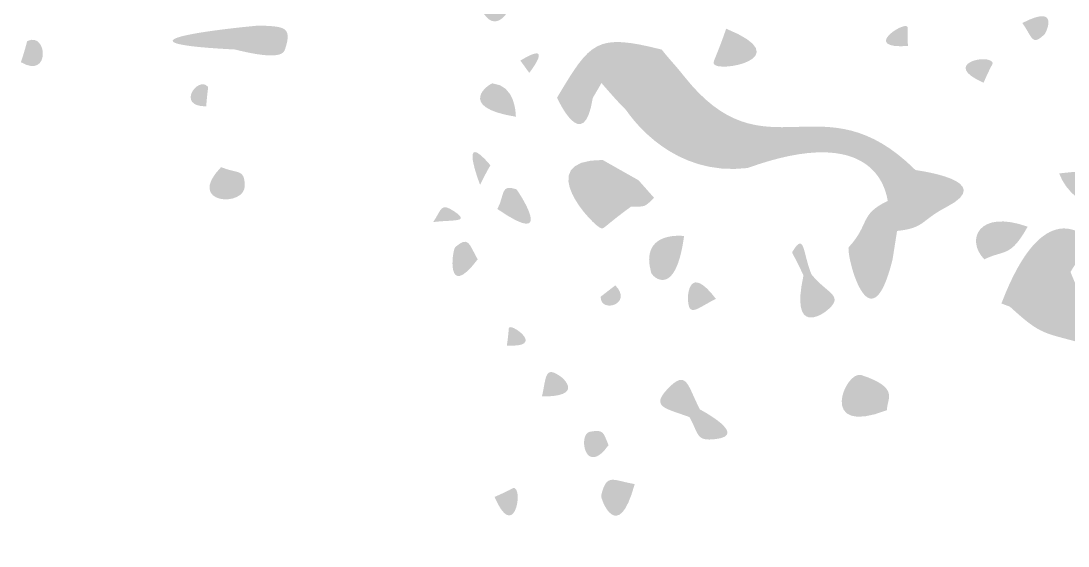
# Model space of a CAD drawing. Header units: millimetres. Extents: x 1296 to 1509, y 27 to 134.
# Drawn here: x 1351.72 to 1365.73, y 51.2 to 58.22 of the extents above; entities that cross this region are included whole.
import ezdxf

# ---------------------------------------------------------------- set-up
doc = ezdxf.new("R2010")
doc.units = ezdxf.units.MM

msp = doc.modelspace()

# ---------------------------------------------------------------- hatches: boundary and pattern name
at = {"true_color": 0x080808, "transparency": 33554687}
h = msp.add_hatch(color=18, dxfattribs=at)
edge = h.paths.add_edge_path(flags=0)
edge.add_spline(control_points=[(1357.201, 60.066), (1357.786, 60.251), (1357.786, 60.242), (1357.833, 60.266), (1358.268, 60.481), (1358.212, 60.22), (1358.474, 59.82), (1358.578, 59.529), (1358.613, 59.566), (1358.586, 59.36), (1358.514, 58.824), (1358.852, 59.108), (1359.364, 58.91), (1359.364, 58.91), (1358.854, 58.594), (1358.854, 58.594), (1358.444, 58.673), (1358.391, 58.708), (1358.22, 58.334), (1358.2, 58.292), (1357.952, 57.946), (1357.77, 58.697), (1357.799, 58.762), (1358.047, 59.328), (1357.736, 59.591), (1357.695, 59.626), (1357.593, 59.713), (1357.251, 59.119), (1357.022, 58.912), (1357.007, 58.734), (1356.8, 58.972), (1356.762, 59.016), (1356.734, 59.048), (1356.984, 59.679), (1356.984, 59.679), (1356.989, 59.859), (1356.989, 59.859), (1356.989, 59.859), (1357.201, 60.066), (1357.201, 60.066)], knot_values=[0, 0, 0, 0, 1, 1, 1, 2, 2, 2, 3, 3, 3, 4, 4, 4, 5, 5, 5, 6, 6, 6, 7, 7, 7, 8, 8, 8, 9, 9, 9, 10, 10, 10, 11, 11, 11, 12, 12, 12, 13, 13, 13, 13], degree=3, periodic=1)
h = msp.add_hatch(color=18, dxfattribs=at)
edge = h.paths.add_edge_path(flags=0)
edge.add_spline(control_points=[(1362.967, 58.819), (1363.19, 58.71), (1363.282, 58.712), (1363.147, 58.515), (1363.131, 58.492), (1362.575, 58.206), (1362.967, 58.819)], knot_values=[0, 0, 0, 0, 1, 1, 1, 2, 2, 2, 2], degree=3, periodic=1)
h = msp.add_hatch(color=18, dxfattribs=at)
edge = h.paths.add_edge_path(flags=0)
edge.add_spline(control_points=[(1365.117, 58.196), (1365.626, 58.462), (1365.434, 58.065), (1365.415, 58.047), (1365.243, 57.879), (1365.252, 58.008), (1365.117, 58.196)], knot_values=[0, 0, 0, 0, 1, 1, 1, 2, 2, 2, 2], degree=3, periodic=1)
h = msp.add_hatch(color=18, dxfattribs=at)
edge = h.paths.add_edge_path(flags=0)
edge.add_spline(control_points=[(1354.915, 58.163), (1354.915, 58.163), (1354.582, 57.842), (1354.582, 57.842), (1352.547, 57.945), (1354.878, 58.163), (1354.915, 58.163)], knot_values=[0, 0, 0, 0, 1, 1, 1, 2, 2, 2, 2], degree=3, periodic=1)
h = msp.add_hatch(color=18, dxfattribs=at)
edge = h.paths.add_edge_path(flags=0)
edge.add_spline(control_points=[(1354.915, 58.163), (1355.232, 58.147), (1355.355, 58.153), (1355.254, 57.849), (1355.237, 57.798), (1355.2, 57.687), (1354.582, 57.842), (1354.582, 57.842), (1354.915, 58.163), (1354.915, 58.163)], knot_values=[0, 0, 0, 0, 1, 1, 1, 2, 2, 2, 3, 3, 3, 3], degree=3, periodic=1)
h = msp.add_hatch(color=18, dxfattribs=at)
edge = h.paths.add_edge_path(flags=0)
edge.add_spline(control_points=[(1363.586, 57.889), (1362.964, 57.847), (1363.513, 58.207), (1363.575, 58.15), (1363.59, 58.136), (1363.575, 58.15), (1363.586, 57.889)], knot_values=[0, 0, 0, 0, 1, 1, 1, 2, 2, 2, 2], degree=3, periodic=1)
h = msp.add_hatch(color=18, dxfattribs=at)
edge = h.paths.add_edge_path(flags=0)
edge.add_spline(control_points=[(1351.719, 57.672), (1351.813, 57.958), (1351.792, 57.948), (1351.813, 57.958), (1352.072, 58.076), (1352.117, 57.44), (1351.719, 57.672)], knot_values=[0, 0, 0, 0, 1, 1, 1, 2, 2, 2, 2], degree=3, periodic=1)
h = msp.add_hatch(color=18, dxfattribs=at)
edge = h.paths.add_edge_path(flags=0)
edge.add_spline(control_points=[(1360.292, 57.841), (1360.386, 57.721), (1360.493, 57.611), (1360.587, 57.49), (1361.68, 56.103), (1362.434, 57.474), (1363.686, 56.231), (1363.739, 55.891), (1363.67, 55.89), (1363.316, 55.817), (1363.289, 55.971), (1363.129, 56.867), (1361.44, 56.257), (1360.455, 56.138), (1359.908, 56.902), (1359.825, 57.019), (1359.887, 57.786), (1359.515, 57.422), (1359.486, 57.394), (1359.369, 57.188), (1359.372, 57.207), (1359.369, 57.188), (1359.245, 56.425), (1358.908, 57.164), (1358.892, 57.199), (1359.343, 57.952), (1359.413, 58.062), (1360.292, 57.841)], knot_values=[0, 0, 0, 0, 1, 1, 1, 2, 2, 2, 3, 3, 3, 4, 4, 4, 5, 5, 5, 6, 6, 6, 7, 7, 7, 8, 8, 8, 9, 9, 9, 9], degree=3, periodic=1)
h = msp.add_hatch(color=18, dxfattribs=at)
edge = h.paths.add_edge_path(flags=0)
edge.add_spline(control_points=[(1361.155, 58.12), (1362.139, 57.722), (1361.04, 57.527), (1360.99, 57.649), (1360.975, 57.686), (1361.002, 57.684), (1361.155, 58.12)], knot_values=[0, 0, 0, 0, 1, 1, 1, 2, 2, 2, 2], degree=3, periodic=1)
h = msp.add_hatch(color=18, dxfattribs=at)
edge = h.paths.add_edge_path(flags=0)
edge.add_spline(control_points=[(1358.401, 57.694), (1358.869, 57.98), (1358.531, 57.542), (1358.52, 57.53), (1358.52, 57.53), (1358.401, 57.694), (1358.401, 57.694)], knot_values=[0, 0, 0, 0, 1, 1, 1, 2, 2, 2, 2], degree=3, periodic=1)
h = msp.add_hatch(color=18, dxfattribs=at)
edge = h.paths.add_edge_path(flags=0)
edge.add_spline(control_points=[(1359.486, 57.394), (1359.515, 57.422), (1359.887, 57.786), (1359.825, 57.019), (1359.803, 57.053), (1359.795, 57.036), (1359.486, 57.394)], knot_values=[0, 0, 0, 0, 1, 1, 1, 2, 2, 2, 2], degree=3, periodic=1)
h = msp.add_hatch(color=18, dxfattribs=at)
edge = h.paths.add_edge_path(flags=0)
edge.add_spline(control_points=[(1364.598, 57.398), (1364.019, 57.651), (1364.661, 57.788), (1364.717, 57.669), (1364.728, 57.648), (1364.717, 57.669), (1364.598, 57.398)], knot_values=[0, 0, 0, 0, 1, 1, 1, 2, 2, 2, 2], degree=3, periodic=1)
h = msp.add_hatch(color=18, dxfattribs=at)
edge = h.paths.add_edge_path(flags=0)
edge.add_spline(control_points=[(1354.198, 57.082), (1353.787, 57.078), (1354.091, 57.493), (1354.218, 57.346), (1354.232, 57.33), (1354.218, 57.346), (1354.198, 57.082)], knot_values=[0, 0, 0, 0, 1, 1, 1, 2, 2, 2, 2], degree=3, periodic=1)
h = msp.add_hatch(color=18, dxfattribs=at)
edge = h.paths.add_edge_path(flags=0)
edge.add_spline(control_points=[(1358.341, 56.943), (1357.521, 57.074), (1357.995, 57.392), (1358.028, 57.389), (1358.333, 57.364), (1358.34, 56.987), (1358.341, 56.943)], knot_values=[0, 0, 0, 0, 1, 1, 1, 2, 2, 2, 2], degree=3, periodic=1)
h = msp.add_hatch(color=18, dxfattribs=at)
edge = h.paths.add_edge_path(flags=0)
edge.add_spline(control_points=[(1357.863, 56.032), (1357.854, 56.054), (1357.568, 56.795), (1357.993, 56.303), (1358.008, 56.285), (1357.993, 56.303), (1357.863, 56.032)], knot_values=[0, 0, 0, 0, 1, 1, 1, 2, 2, 2, 2], degree=3, periodic=1)
h = msp.add_hatch(color=18, dxfattribs=at)
edge = h.paths.add_edge_path(flags=0)
edge.add_spline(control_points=[(1359.502, 56.365), (1359.638, 56.075), (1359.592, 56.062), (1359.822, 55.861), (1359.822, 55.861), (1359.88, 55.74), (1359.88, 55.74), (1359.515, 55.472), (1359.524, 55.444), (1359.486, 55.45), (1359.388, 55.465), (1358.531, 56.367), (1359.502, 56.365)], knot_values=[0, 0, 0, 0, 1, 1, 1, 2, 2, 2, 3, 3, 3, 4, 4, 4, 4], degree=3, periodic=1)
h = msp.add_hatch(color=18, dxfattribs=at)
edge = h.paths.add_edge_path(flags=0)
edge.add_spline(control_points=[(1359.502, 56.365), (1359.502, 56.365), (1359.797, 56.198), (1359.797, 56.198), (1359.797, 56.198), (1359.982, 56.094), (1359.982, 56.094), (1359.982, 56.094), (1359.822, 55.861), (1359.822, 55.861), (1359.592, 56.062), (1359.638, 56.075), (1359.502, 56.365)], knot_values=[0, 0, 0, 0, 1, 1, 1, 2, 2, 2, 3, 3, 3, 4, 4, 4, 4], degree=3, periodic=1)
h = msp.add_hatch(color=18, dxfattribs=at)
edge = h.paths.add_edge_path(flags=0)
edge.add_spline(control_points=[(1354.397, 56.269), (1354.627, 56.175), (1354.706, 56.25), (1354.715, 56.03), (1354.729, 55.723), (1353.909, 55.771), (1354.397, 56.269)], knot_values=[0, 0, 0, 0, 1, 1, 1, 2, 2, 2, 2], degree=3, periodic=1)
h = msp.add_hatch(color=18, dxfattribs=at)
edge = h.paths.add_edge_path(flags=0)
edge.add_spline(control_points=[(1363.686, 56.231), (1363.715, 56.222), (1364.794, 56.092), (1364.101, 55.735), (1363.753, 55.554), (1363.815, 55.455), (1363.441, 55.416), (1363.384, 55.333), (1363.233, 55.419), (1363.29, 55.199), (1363.306, 55.137), (1363.364, 55.093), (1363.38, 55.031), (1363.07, 53.791), (1362.747, 55.149), (1362.796, 55.201), (1363.08, 55.508), (1362.932, 55.636), (1363.316, 55.817), (1363.67, 55.89), (1363.739, 55.891), (1363.686, 56.231)], knot_values=[0, 0, 0, 0, 1, 1, 1, 2, 2, 2, 3, 3, 3, 4, 4, 4, 5, 5, 5, 6, 6, 6, 7, 7, 7, 7], degree=3, periodic=1)
h = msp.add_hatch(color=18, dxfattribs=at)
edge = h.paths.add_edge_path(flags=0)
edge.add_spline(control_points=[(1365.61, 56.185), (1365.946, 56.221), (1365.923, 56.221), (1366.266, 56.136), (1366.587, 55.474), (1365.79, 55.685), (1365.61, 56.185)], knot_values=[0, 0, 0, 0, 1, 1, 1, 2, 2, 2, 2], degree=3, periodic=1)
h = msp.add_hatch(color=18, dxfattribs=at)
edge = h.paths.add_edge_path(flags=0)
edge.add_spline(control_points=[(1358.094, 55.709), (1358.199, 55.913), (1358.13, 56.041), (1358.347, 55.974), (1358.357, 55.971), (1358.913, 55.145), (1358.094, 55.709)], knot_values=[0, 0, 0, 0, 1, 1, 1, 2, 2, 2, 2], degree=3, periodic=1)
h = msp.add_hatch(color=18, dxfattribs=at)
edge = h.paths.add_edge_path(flags=0)
edge.add_spline(control_points=[(1359.982, 56.094), (1359.982, 56.094), (1360.19, 55.859), (1360.19, 55.859), (1360.049, 55.717), (1360.064, 55.747), (1359.88, 55.74), (1359.88, 55.74), (1359.822, 55.861), (1359.822, 55.861), (1359.822, 55.861), (1359.982, 56.094), (1359.982, 56.094)], knot_values=[0, 0, 0, 0, 1, 1, 1, 2, 2, 2, 3, 3, 3, 4, 4, 4, 4], degree=3, periodic=1)
h = msp.add_hatch(color=18, dxfattribs=at)
edge = h.paths.add_edge_path(flags=0)
edge.add_spline(control_points=[(1366.037, 55.273), (1365.903, 55.051), (1365.891, 55.086), (1365.761, 54.867), (1365.292, 54.692), (1365.334, 54.68), (1364.951, 54.403), (1364.951, 54.403), (1364.837, 54.446), (1364.837, 54.446), (1365.4, 55.924), (1365.956, 55.356), (1366.037, 55.273)], knot_values=[0, 0, 0, 0, 1, 1, 1, 2, 2, 2, 3, 3, 3, 4, 4, 4, 4], degree=3, periodic=1)
h = msp.add_hatch(color=18, dxfattribs=at)
edge = h.paths.add_edge_path(flags=0)
edge.add_spline(control_points=[(1357.235, 55.534), (1357.353, 55.712), (1357.335, 55.799), (1357.517, 55.677), (1357.745, 55.525), (1357.487, 55.569), (1357.235, 55.534)], knot_values=[0, 0, 0, 0, 1, 1, 1, 2, 2, 2, 2], degree=3, periodic=1)
h = msp.add_hatch(color=18, dxfattribs=at)
edge = h.paths.add_edge_path(flags=0)
edge.add_spline(control_points=[(1365.188, 55.473), (1364.956, 55.056), (1364.878, 55.169), (1364.608, 55.036), (1364.357, 55.292), (1364.525, 55.71), (1365.188, 55.473)], knot_values=[0, 0, 0, 0, 1, 1, 1, 2, 2, 2, 2], degree=3, periodic=1)
h = msp.add_hatch(color=18, dxfattribs=at)
edge = h.paths.add_edge_path(flags=0)
edge.add_spline(control_points=[(1357.83, 55.036), (1357.398, 54.465), (1357.488, 55.164), (1357.531, 55.201), (1357.711, 55.352), (1357.71, 55.247), (1357.83, 55.036)], knot_values=[0, 0, 0, 0, 1, 1, 1, 2, 2, 2, 2], degree=3, periodic=1)
h = msp.add_hatch(color=18, dxfattribs=at)
edge = h.paths.add_edge_path(flags=0)
edge.add_spline(control_points=[(1360.592, 55.348), (1360.477, 54.495), (1360.166, 54.806), (1360.151, 54.857), (1359.998, 55.405), (1360.54, 55.353), (1360.592, 55.348)], knot_values=[0, 0, 0, 0, 1, 1, 1, 2, 2, 2, 2], degree=3, periodic=1)
h = msp.add_hatch(color=18, dxfattribs=at)
edge = h.paths.add_edge_path(flags=0)
edge.add_spline(control_points=[(1362.189, 54.821), (1362.042, 55.139), (1362.028, 55.115), (1362.042, 55.139), (1362.207, 55.416), (1362.179, 55.113), (1362.296, 54.835), (1362.296, 54.835), (1362.189, 54.821), (1362.189, 54.821)], knot_values=[0, 0, 0, 0, 1, 1, 1, 2, 2, 2, 3, 3, 3, 3], degree=3, periodic=1)
h = msp.add_hatch(color=18, dxfattribs=at)
edge = h.paths.add_edge_path(flags=0)
edge.add_spline(control_points=[(1363.441, 55.416), (1363.441, 55.416), (1363.38, 55.031), (1363.38, 55.031), (1363.364, 55.093), (1363.306, 55.137), (1363.29, 55.199), (1363.233, 55.419), (1363.384, 55.333), (1363.441, 55.416)], knot_values=[0, 0, 0, 0, 1, 1, 1, 2, 2, 2, 3, 3, 3, 3], degree=3, periodic=1)
h = msp.add_hatch(color=18, dxfattribs=at)
edge = h.paths.add_edge_path(flags=0)
edge.add_spline(control_points=[(1361.017, 54.508), (1360.763, 54.382), (1360.649, 54.242), (1360.643, 54.518), (1360.642, 54.548), (1360.657, 54.981), (1361.017, 54.508)], knot_values=[0, 0, 0, 0, 1, 1, 1, 2, 2, 2, 2], degree=3, periodic=1)
h = msp.add_hatch(color=18, dxfattribs=at)
edge = h.paths.add_edge_path(flags=0)
edge.add_spline(control_points=[(1362.189, 54.821), (1362.189, 54.821), (1362.296, 54.835), (1362.296, 54.835), (1362.51, 54.567), (1362.756, 54.554), (1362.489, 54.341), (1362.454, 54.313), (1362.008, 53.997), (1362.189, 54.821)], knot_values=[0, 0, 0, 0, 1, 1, 1, 2, 2, 2, 3, 3, 3, 3], degree=3, periodic=1)
h = msp.add_hatch(color=18, dxfattribs=at)
edge = h.paths.add_edge_path(flags=0)
edge.add_spline(control_points=[(1365.761, 54.867), (1365.761, 54.867), (1365.906, 54.519), (1365.906, 54.519), (1365.925, 54.27), (1365.96, 54.295), (1365.972, 54.042), (1365.972, 54.042), (1365.976, 53.898), (1365.976, 53.898), (1365.405, 54.062), (1365.385, 54.004), (1364.951, 54.403), (1365.334, 54.68), (1365.292, 54.692), (1365.761, 54.867)], knot_values=[0, 0, 0, 0, 1, 1, 1, 2, 2, 2, 3, 3, 3, 4, 4, 4, 5, 5, 5, 5], degree=3, periodic=1)
h = msp.add_hatch(color=18, dxfattribs=at)
edge = h.paths.add_edge_path(flags=0)
edge.add_spline(control_points=[(1359.671, 54.688), (1359.918, 54.436), (1359.465, 54.308), (1359.476, 54.537), (1359.476, 54.537), (1359.671, 54.688), (1359.671, 54.688)], knot_values=[0, 0, 0, 0, 1, 1, 1, 2, 2, 2, 2], degree=3, periodic=1)
h = msp.add_hatch(color=18, dxfattribs=at)
edge = h.paths.add_edge_path(flags=0)
edge.add_spline(control_points=[(1358.221, 53.884), (1358.254, 54.126), (1358.24, 54.113), (1358.254, 54.126), (1358.301, 54.168), (1358.74, 53.852), (1358.221, 53.884)], knot_values=[0, 0, 0, 0, 1, 1, 1, 2, 2, 2, 2], degree=3, periodic=1)
h = msp.add_hatch(color=18, dxfattribs=at)
edge = h.paths.add_edge_path(flags=0)
edge.add_spline(control_points=[(1358.69, 53.203), (1358.75, 53.464), (1358.724, 53.63), (1358.953, 53.459), (1358.977, 53.441), (1359.248, 53.197), (1358.69, 53.203)], knot_values=[0, 0, 0, 0, 1, 1, 1, 2, 2, 2, 2], degree=3, periodic=1)
h = msp.add_hatch(color=18, dxfattribs=at)
edge = h.paths.add_edge_path(flags=0)
edge.add_spline(control_points=[(1360.804, 53.029), (1360.804, 53.029), (1360.663, 52.927), (1360.663, 52.927), (1360.343, 53.045), (1360.138, 53.061), (1360.375, 53.308), (1360.632, 53.576), (1360.638, 53.34), (1360.804, 53.029)], knot_values=[0, 0, 0, 0, 1, 1, 1, 2, 2, 2, 3, 3, 3, 3], degree=3, periodic=1)
h = msp.add_hatch(color=18, dxfattribs=at)
edge = h.paths.add_edge_path(flags=0)
edge.add_spline(control_points=[(1363.308, 53.02), (1362.361, 52.65), (1362.751, 53.558), (1362.962, 53.489), (1363.498, 53.313), (1363.292, 53.16), (1363.308, 53.02)], knot_values=[0, 0, 0, 0, 1, 1, 1, 2, 2, 2, 2], degree=3, periodic=1)
h = msp.add_hatch(color=18, dxfattribs=at)
edge = h.paths.add_edge_path(flags=0)
edge.add_spline(control_points=[(1360.804, 53.029), (1360.835, 53.012), (1361.451, 52.685), (1361.017, 52.633), (1360.744, 52.6), (1360.794, 52.698), (1360.663, 52.927), (1360.663, 52.927), (1360.804, 53.029), (1360.804, 53.029)], knot_values=[0, 0, 0, 0, 1, 1, 1, 2, 2, 2, 3, 3, 3, 3], degree=3, periodic=1)
h = msp.add_hatch(color=18, dxfattribs=at)
edge = h.paths.add_edge_path(flags=0)
edge.add_spline(control_points=[(1359.581, 52.552), (1359.272, 52.114), (1359.163, 52.701), (1359.333, 52.731), (1359.524, 52.765), (1359.508, 52.719), (1359.581, 52.552)], knot_values=[0, 0, 0, 0, 1, 1, 1, 2, 2, 2, 2], degree=3, periodic=1)
h = msp.add_hatch(color=18, dxfattribs=at)
edge = h.paths.add_edge_path(flags=0)
edge.add_spline(control_points=[(1359.931, 52.031), (1359.704, 51.202), (1359.473, 51.839), (1359.482, 51.876), (1359.555, 52.183), (1359.632, 52.082), (1359.931, 52.031)], knot_values=[0, 0, 0, 0, 1, 1, 1, 2, 2, 2, 2], degree=3, periodic=1)
h = msp.add_hatch(color=18, dxfattribs=at)
edge = h.paths.add_edge_path(flags=0)
edge.add_spline(control_points=[(1358.056, 51.859), (1358.325, 51.977), (1358.304, 51.987), (1358.325, 51.977), (1358.436, 51.922), (1358.311, 51.263), (1358.056, 51.859)], knot_values=[0, 0, 0, 0, 1, 1, 1, 2, 2, 2, 2], degree=3, periodic=1)

doc.saveas('drawing.dxf')
